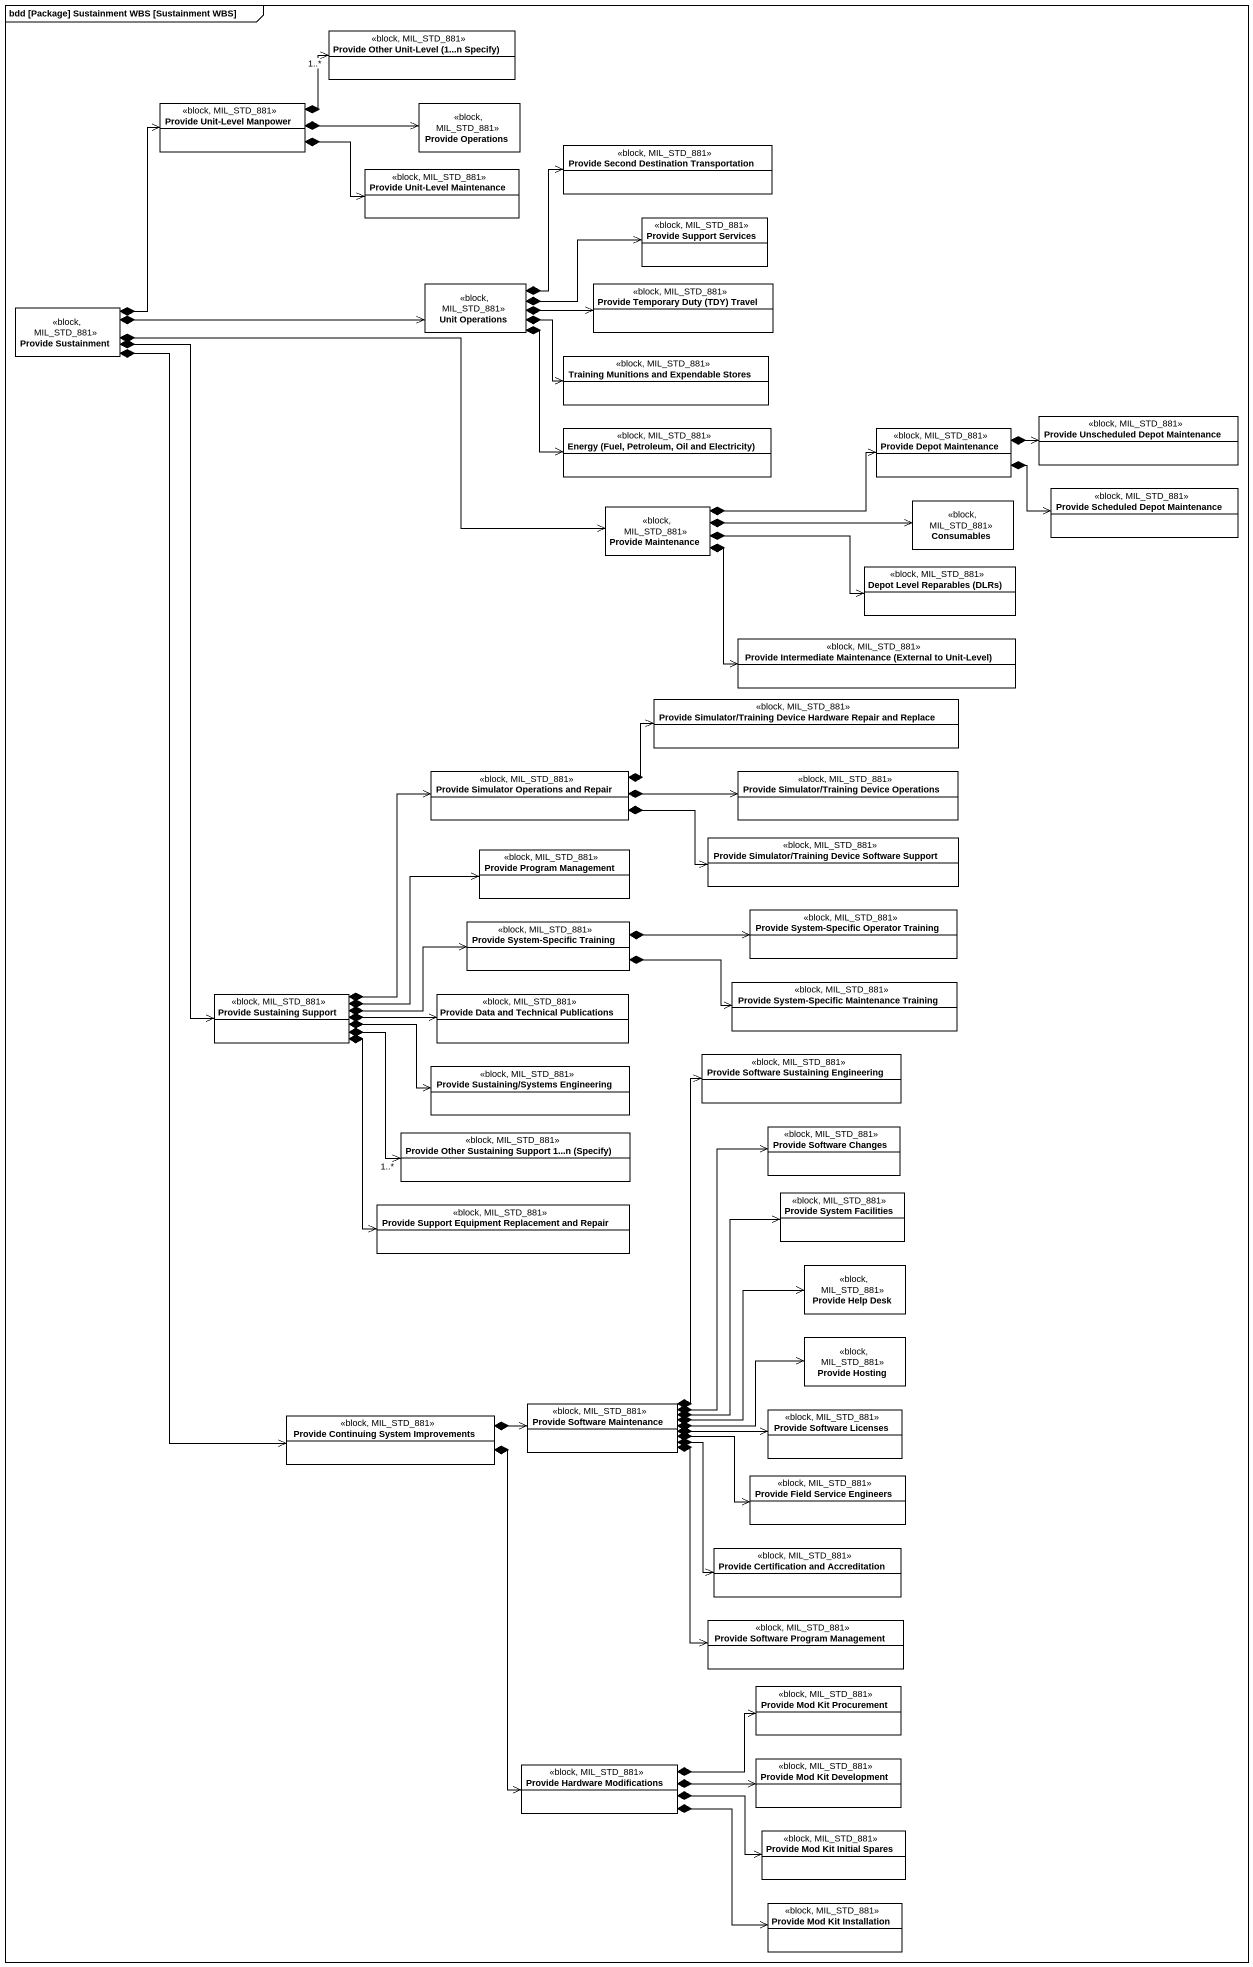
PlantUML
@startuml
mainframe bdd [Package] Sustainment WBS [Sustainment WBS]
hide circle
hide empty members
class "Provide Other Unit-Level (1...n Specify)" as Provide_Other_Unit_Level_1 <<block, MIL_STD_881>>
class "Provide Unit-Level Manpower" as Provide_Unit_Level_Manpower <<block, MIL_STD_881>>
class "Provide Operations" as Provide_Operations <<block, MIL_STD_881>>
class "Provide Second Destination Transportation" as Provide_Second_Destination <<block, MIL_STD_881>>
class "Provide Unit-Level Maintenance" as Provide_Unit_Level <<block, MIL_STD_881>>
class "Provide Support Services" as Provide_Support_Services <<block, MIL_STD_881>>
class "Provide Sustainment" as Provide_Sustainment <<block, MIL_STD_881>>
class "Unit Operations" as Unit_Operations <<block, MIL_STD_881>>
class "Provide Temporary Duty (TDY) Travel" as Provide_Temporary_Duty_TDY <<block, MIL_STD_881>>
class "Training Munitions and Expendable Stores" as Training_Munitions_and <<block, MIL_STD_881>>
class "Provide Unscheduled Depot Maintenance" as Provide_Unscheduled_Depot <<block, MIL_STD_881>>
class "Energy (Fuel, Petroleum, Oil and Electricity)" as Energy_Fuel_Petroleum_Oil <<block, MIL_STD_881>>
class "Provide Depot Maintenance" as Provide_Depot_Maintenance <<block, MIL_STD_881>>
class Consumables <<block, MIL_STD_881>>
class "Provide Scheduled Depot Maintenance" as Provide_Scheduled_Depot <<block, MIL_STD_881>>
class "Provide Maintenance" as Provide_Maintenance <<block, MIL_STD_881>>
class "Depot Level Reparables (DLRs)" as Depot_Level_Reparables_DLRs <<block, MIL_STD_881>>
class "Provide Intermediate Maintenance (External to Unit-Level)" as Provide_Intermediate <<block, MIL_STD_881>>
class "Provide Simulator/Training Device Hardware Repair and Replace" as Provide_Simulator_Training <<block, MIL_STD_881>>
class "Provide Simulator Operations and Repair" as Provide_Simulator <<block, MIL_STD_881>>
class "Provide Simulator/Training Device Operations" as Provide_Simulator_Training_2 <<block, MIL_STD_881>>
class "Provide Program Management" as Provide_Program_Management <<block, MIL_STD_881>>
class "Provide Simulator/Training Device Software Support" as Provide_Simulator_Training_3 <<block, MIL_STD_881>>
class "Provide System-Specific Training" as Provide_System_Specific <<block, MIL_STD_881>>
class "Provide System-Specific Operator Training" as Provide_System_Specific_2 <<block, MIL_STD_881>>
class "Provide Sustaining Support" as Provide_Sustaining_Support <<block, MIL_STD_881>>
class "Provide Data and Technical Publications" as Provide_Data_and_Technical <<block, MIL_STD_881>>
class "Provide System-Specific Maintenance Training" as Provide_System_Specific_3 <<block, MIL_STD_881>>
class "Provide Sustaining/Systems Engineering" as Provide_Sustaining_Systems <<block, MIL_STD_881>>
class "Provide Software Sustaining Engineering" as Provide_Software_Sustaining <<block, MIL_STD_881>>
class "Provide Other Sustaining Support 1...n (Specify)" as Provide_Other_Sustaining <<block, MIL_STD_881>>
class "Provide Software Changes" as Provide_Software_Changes <<block, MIL_STD_881>>
class "Provide System Facilities" as Provide_System_Facilities <<block, MIL_STD_881>>
class "Provide Support Equipment Replacement and Repair" as Provide_Support_Equipment <<block, MIL_STD_881>>
class "Provide Help Desk" as Provide_Help_Desk <<block, MIL_STD_881>>
class "Provide Hosting" as Provide_Hosting <<block, MIL_STD_881>>
class "Provide Continuing System Improvements" as Provide_Continuing_System <<block, MIL_STD_881>>
class "Provide Software Maintenance" as Provide_Software_Maintenance <<block, MIL_STD_881>>
class "Provide Software Licenses" as Provide_Software_Licenses <<block, MIL_STD_881>>
class "Provide Field Service Engineers" as Provide_Field_Service <<block, MIL_STD_881>>
class "Provide Certification and Accreditation" as Provide_Certification_and <<block, MIL_STD_881>>
class "Provide Software Program Management" as Provide_Software_Program <<block, MIL_STD_881>>
class "Provide Mod Kit Procurement" as Provide_Mod_Kit_Procurement <<block, MIL_STD_881>>
class "Provide Hardware Modifications" as Provide_Hardware <<block, MIL_STD_881>>
class "Provide Mod Kit Development" as Provide_Mod_Kit_Development <<block, MIL_STD_881>>
class "Provide Mod Kit Initial Spares" as Provide_Mod_Kit_Initial <<block, MIL_STD_881>>
class "Provide Mod Kit Installation" as Provide_Mod_Kit_Installation <<block, MIL_STD_881>>
Provide_Unit_Level_Manpower *-right-> "1..*" Provide_Other_Unit_Level_1
Provide_Unit_Level_Manpower *-right-> Provide_Operations
Provide_Unit_Level_Manpower *-right-> Provide_Unit_Level
Provide_Sustainment *-up-> Provide_Unit_Level_Manpower
Provide_Sustainment *-right-> Unit_Operations
Provide_Sustainment *-right-> Provide_Maintenance
Provide_Sustainment *--> Provide_Sustaining_Support
Provide_Sustainment *--> Provide_Continuing_System
Unit_Operations *-up-> Provide_Second_Destination
Unit_Operations *-right-> Provide_Support_Services
Unit_Operations *-right-> Provide_Temporary_Duty_TDY
Unit_Operations *-right-> Training_Munitions_and
Unit_Operations *--> Energy_Fuel_Petroleum_Oil
Provide_Depot_Maintenance *-right-> Provide_Unscheduled_Depot
Provide_Depot_Maintenance *-right-> Provide_Scheduled_Depot
Provide_Maintenance *-right-> Provide_Depot_Maintenance
Provide_Maintenance *-right-> Consumables
Provide_Maintenance *-right-> Depot_Level_Reparables_DLRs
Provide_Maintenance *--> Provide_Intermediate
Provide_Simulator *-right-> Provide_Simulator_Training
Provide_Simulator *-right-> Provide_Simulator_Training_2
Provide_Simulator *-right-> Provide_Simulator_Training_3
Provide_System_Specific *-right-> Provide_System_Specific_2
Provide_System_Specific *-right-> Provide_System_Specific_3
Provide_Sustaining_Support *-up-> Provide_Simulator
Provide_Sustaining_Support *-right-> Provide_Program_Management
Provide_Sustaining_Support *-right-> Provide_System_Specific
Provide_Sustaining_Support *-right-> Provide_Data_and_Technical
Provide_Sustaining_Support *-right-> Provide_Sustaining_Systems
Provide_Sustaining_Support *-right-> "1..*" Provide_Other_Sustaining
Provide_Sustaining_Support *--> Provide_Support_Equipment
Provide_Continuing_System *-right-> Provide_Software_Maintenance
Provide_Continuing_System *--> Provide_Hardware
Provide_Software_Maintenance *-up-> Provide_Software_Sustaining
Provide_Software_Maintenance *-up-> Provide_Software_Changes
Provide_Software_Maintenance *-up-> Provide_System_Facilities
Provide_Software_Maintenance *-right-> Provide_Help_Desk
Provide_Software_Maintenance *-right-> Provide_Hosting
Provide_Software_Maintenance *-right-> Provide_Software_Licenses
Provide_Software_Maintenance *-right-> Provide_Field_Service
Provide_Software_Maintenance *--> Provide_Certification_and
Provide_Software_Maintenance *--> Provide_Software_Program
Provide_Hardware *-right-> Provide_Mod_Kit_Procurement
Provide_Hardware *-right-> Provide_Mod_Kit_Development
Provide_Hardware *-right-> Provide_Mod_Kit_Initial
Provide_Hardware *-right-> Provide_Mod_Kit_Installation
@enduml
